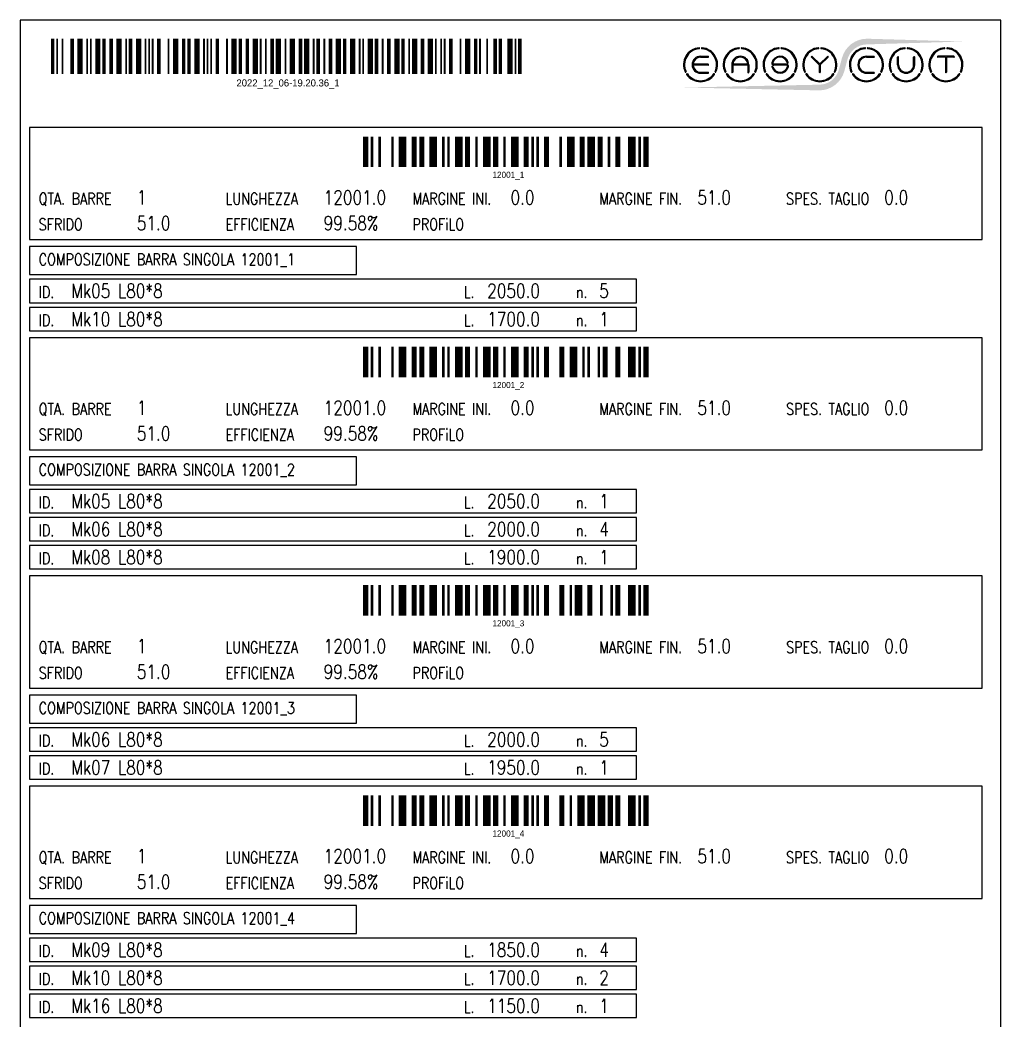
# Model space of a CAD drawing. Header units: millimetres. Extents: x -56 to 421004, y -1 to 91234.
# Drawn here: x 251624 to 263798, y 78787 to 91208 of the extents above; entities that cross this region are included whole.
import ezdxf
from ezdxf.enums import TextEntityAlignment as Align

# ---------------------------------------------------------------- set-up
doc = ezdxf.new("R2010")
doc.units = ezdxf.units.MM
doc.styles.add('EasyCutStyle', font='romans.shx', dxfattribs={"width": 0.8})

# ---------------------------------------------------------------- blocks, each defined once
blk = doc.blocks.new('Logo')
h = blk.add_hatch(color=256)
h.set_gradient(color1=(255, 0, 0), color2=(255, 255, 0), tint=1)
h.paths.add_polyline_path([(20.48, 4.44, -0.339454), (37.06, 17.17), (118.64, 19.57), (37.06, 21.97, 0.339454), (15.84, 5.69), (13.2, -4.16, -0.339454), (-3.38, -16.88), (-118.22, -19.28), (-3.38, -21.68, 0.339454), (17.84, -5.4)])
for color, points in [(140, [(-115.95, -5.72, -1), (-116.73, -6.09, -0.520567), (-104.94, 14.35, -1), (-104.86, 13.48, 0.520567)]), (140, [(-91.41, -5.72, 1), (-90.63, -6.09, 0.520567), (-102.42, 14.35, 0.916853), (-102.57, 13.5, 0.043377), (-102.5, 13.48, -0.520567)]), (140, [(-82.35, -5.72, -1), (-83.13, -6.09, -0.520567), (-71.34, 14.35, -1), (-71.26, 13.48, 0.520567)]), (140, [(-57.81, -5.72, 1), (-57.03, -6.09, 0.520567), (-68.82, 14.35, 1), (-68.9, 13.48, -0.520567)]), (140, [(-48.75, -5.72, -1), (-49.53, -6.09, -0.520567), (-37.74, 14.35, -1), (-37.66, 13.48, 0.520567)]), (140, [(-24.21, -5.72, 1), (-23.43, -6.09, 0.520567), (-35.22, 14.35, 1), (-35.3, 13.48, -0.520567)]), (140, [(-15.15, -5.72, -1), (-15.93, -6.09, -0.520567), (-4.14, 14.35, -1), (-4.06, 13.48, 0.520567)]), (140, [(9.39, -5.72, 1), (10.17, -6.09, 0.520567), (-1.62, 14.35, 1), (-1.7, 13.48, -0.520567)]), (140, [(24.21, -5.72, -1), (23.43, -6.09, -0.520567), (35.22, 14.35, -1), (35.3, 13.48, 0.520567)]), (140, [(48.75, -5.72, 1), (49.53, -6.09, 0.520567), (37.74, 14.35, 1), (37.66, 13.48, -0.520567)]), (140, [(57.81, -5.72, -1), (57.03, -6.09, -0.520567), (68.82, 14.35, -1), (68.9, 13.48, 0.520567)]), (140, [(82.35, -5.72, 1), (83.13, -6.09, 0.520567), (71.34, 14.35, 1), (71.26, 13.48, -0.520567)]), (140, [(91.41, -5.72, -1), (90.63, -6.09, -0.520567), (102.42, 14.35, -1), (102.5, 13.48, 0.520567)]), (140, [(115.95, -5.72, 1), (116.73, -6.09, 0.520567), (104.94, 14.35, 1), (104.86, 13.48, -0.520567)]), (256, [(-97.34, 0.43), (-110, 0.43, -0.394366), (-103.68, 6.34), (-97.34, 6.34, 1), (-97.34, 7.2), (-103.68, 7.2, 1), (-103.68, -7.2), (-97.34, -7.2, 1), (-97.34, -6.34), (-103.68, -6.34, -0.394366), (-110, -0.43), (-97.34, -0.43, 1)]), (256, [(-31.16, -0.43, -0.486114), (-30.32, -1.5, -0.776377), (-42.6, -1.64, 1), (-43.43, -1.86, 0.776377), (-29.48, -1.71, 0.486114), (-31.16, 0.43), (-41.8, 0.43, -0.486114), (-42.64, 1.5, -0.776377), (-30.36, 1.64, 1), (-29.53, 1.86, 0.776377), (-43.48, 1.71, 0.486114), (-41.8, -0.43)]), (256, [(-9.34, 7.07, 1), (-9.95, 6.46), (-3.31, -0.18), (-3.31, -6.34, 1), (-2.45, -6.34), (-2.45, -0.18), (4.19, 6.46, 1), (3.58, 7.07), (-2.88, 0.61)]), (256, [(36.48, -7.2), (42.82, -7.2, 1), (42.82, -6.34), (36.48, -6.34, -1), (36.48, 6.34), (42.82, 6.34, 1), (42.82, 7.2), (36.48, 7.2, 1)]), (256, [(63.74, 0), (63.74, 6.34, 1), (62.88, 6.34), (62.88, 0, 1), (77.28, 0), (77.28, 6.34, 1), (76.42, 6.34), (76.42, 0, -1)]), (256, [(96.91, 7.2, 1), (96.91, 6.34), (103.25, 6.34), (103.25, -6.34, 1), (104.11, -6.34), (104.11, 6.34), (110.45, 6.34, 1), (110.45, 7.2)]), (140, [(-91.88, -8.26, 1), (-92.59, -7.76, -0.520567), (-114.77, -7.76, 1), (-115.48, -8.26, 0.520567)]), (140, [(-58.28, -8.26, 1), (-58.99, -7.76, -0.520567), (-81.17, -7.76, 1), (-81.88, -8.26, 0.520567)]), (140, [(-24.68, -8.26, 1), (-25.39, -7.76, -0.520567), (-47.57, -7.76, 1), (-48.28, -8.26, 0.520567)]), (140, [(8.92, -8.26, 1), (8.21, -7.76, -0.520567), (-13.97, -7.76, 1), (-14.68, -8.26, 0.520567)]), (140, [(48.28, -8.26, 1), (47.57, -7.76, -0.520567), (25.39, -7.76, 1), (24.68, -8.26, 0.520567)]), (140, [(81.88, -8.26, 1), (81.17, -7.76, -0.520567), (58.99, -7.76, 1), (58.28, -8.26, 0.520567)]), (140, [(115.48, -8.26, 1), (114.77, -7.76, -0.520567), (92.59, -7.76, 1), (91.88, -8.26, 0.520567)])]:
    blk.add_hatch(color=color).paths.add_polyline_path(points)
h = blk.add_hatch(color=256)
h.paths.add_polyline_path([(-63.74, -0.43), (-63.74, -6.34, 1), (-62.88, -6.34), (-62.88, 0, 1), (-77.28, 0), (-77.28, -6.34, 1), (-76.42, -6.34), (-76.42, -0.43)])
h.paths.add_polyline_path([(-76.4, 0.43, -0.933992), (-63.76, 0.43)], flags=16)
for p, q in [((-97.34, 0.43), (-110, 0.43)), ((-103.68, 7.2), (-97.34, 7.2)), ((-103.68, 6.34), (-97.34, 6.34)), ((-77.28, 0), (-77.28, -6.34)), ((-63.76, 0.43), (-76.4, 0.43)), ((-62.88, 0), (-62.88, -6.34)), ((-31.16, 0.43), (-41.8, 0.43)), ((-3.31, -0.18), (-9.95, 6.46)), ((-2.88, 0.61), (-9.34, 7.07)), ((-2.88, 0.61), (3.58, 7.07)), ((-2.45, -0.18), (4.19, 6.46)), ((36.48, 7.2), (42.82, 7.2)), ((36.48, 6.34), (42.82, 6.34)), ((62.88, 0), (62.88, 6.34)), ((63.74, 0), (63.74, 6.34)), ((76.42, 0), (76.42, 6.34)), ((77.28, 0), (77.28, 6.34)), ((110.45, 7.2), (96.91, 7.2)), ((103.25, 6.34), (96.91, 6.34)), ((103.25, 6.34), (103.25, -6.34)), ((104.11, 6.34), (104.11, -6.34)), ((110.45, 6.34), (104.11, 6.34)), ((-97.34, -0.43), (-110, -0.43)), ((-103.68, -6.34), (-97.34, -6.34)), ((-103.68, -7.2), (-97.34, -7.2)), ((-76.42, -0.43), (-76.42, -6.34)), ((-63.74, -0.43), (-76.42, -0.43)), ((-63.74, -0.43), (-63.74, -6.34)), ((-31.16, -0.43), (-41.8, -0.43)), ((-3.31, -0.18), (-3.31, -6.34)), ((-2.45, -0.18), (-2.45, -6.34)), ((36.48, -6.34), (42.82, -6.34)), ((36.48, -7.2), (42.82, -7.2))]:
    blk.add_line(p, q)
at = {"color": 140}
for centre, radius, start, end in [((-103.68, 0), 14.4, 95, 205), ((-103.68, 0), 13.54, 95, 205), ((-104.9, 13.91), 0.432, 275, 95), ((-102.46, 13.91), 0.432, 85, 265), ((-103.68, 0), 13.54, 335, 85), ((-103.68, 0), 14.4, 335, 85), ((-70.08, 0), 14.4, 95, 205), ((-70.08, 0), 13.54, 95, 205), ((-71.3, 13.91), 0.432, 275, 95), ((-68.86, 13.91), 0.432, 85, 265), ((-70.08, 0), 13.54, 335, 85), ((-70.08, 0), 14.4, 335, 85), ((-36.48, 0), 14.4, 95, 205), ((-36.48, 0), 13.54, 95, 205), ((-37.7, 13.91), 0.432, 275, 95), ((-35.26, 13.91), 0.432, 85, 265), ((-36.48, 0), 13.54, 335, 85), ((-36.48, 0), 14.4, 335, 85), ((-2.88, 0), 14.4, 95, 205), ((-2.88, 0), 13.54, 95, 205), ((-4.1, 13.91), 0.432, 275, 95), ((-1.66, 13.91), 0.432, 85, 265), ((-2.88, 0), 13.54, 335, 85), ((-2.88, 0), 14.4, 335, 85), ((36.48, 0), 14.4, 95, 205), ((36.48, 0), 13.54, 95, 205), ((35.26, 13.91), 0.432, 275, 95), ((37.7, 13.91), 0.432, 85, 265), ((36.48, 0), 13.54, 335, 85), ((36.48, 0), 14.4, 335, 85), ((70.08, 0), 14.4, 95, 205), ((70.08, 0), 13.54, 95, 205), ((68.86, 13.91), 0.432, 275, 95), ((71.3, 13.91), 0.432, 85, 265), ((70.08, 0), 13.54, 335, 85), ((70.08, 0), 14.4, 335, 85), ((103.68, 0), 14.4, 95, 205), ((103.68, 0), 13.54, 95, 205), ((102.46, 13.91), 0.432, 275, 95), ((104.9, 13.91), 0.432, 85, 265), ((103.68, 0), 13.54, 335, 85), ((103.68, 0), 14.4, 335, 85), ((-116.34, -5.9), 0.432, 205, 25), ((-115.12, -8.01), 0.432, 35, 215), ((-103.68, 0), 14.4, 215, 325), ((-103.68, 0), 13.54, 215, 325), ((-92.24, -8.01), 0.432, 325, 145), ((-91.02, -5.9), 0.432, 155, 335), ((-82.74, -5.9), 0.432, 205, 25), ((-81.52, -8.01), 0.432, 35, 215), ((-70.08, 0), 14.4, 215, 325), ((-70.08, 0), 13.54, 215, 325), ((-58.64, -8.01), 0.432, 325, 145), ((-57.42, -5.9), 0.432, 155, 335), ((-49.14, -5.9), 0.432, 205, 25), ((-47.92, -8.01), 0.432, 35, 215), ((-36.48, 0), 14.4, 215, 325), ((-36.48, 0), 13.54, 215, 325), ((-25.04, -8.01), 0.432, 325, 145), ((-23.82, -5.9), 0.432, 155, 335), ((-15.54, -5.9), 0.432, 205, 25), ((-14.32, -8.01), 0.432, 35, 215), ((-2.88, 0), 14.4, 215, 325), ((-2.88, 0), 13.54, 215, 325), ((8.56, -8.01), 0.432, 325, 145), ((9.78, -5.9), 0.432, 155, 335), ((23.82, -5.9), 0.432, 205, 25), ((25.04, -8.01), 0.432, 35, 215), ((36.48, 0), 14.4, 215, 325), ((36.48, 0), 13.54, 215, 325), ((47.92, -8.01), 0.432, 325, 145), ((49.14, -5.9), 0.432, 155, 335), ((57.42, -5.9), 0.432, 205, 25), ((58.64, -8.01), 0.432, 35, 215), ((70.08, 0), 14.4, 215, 325), ((70.08, 0), 13.54, 215, 325), ((81.52, -8.01), 0.432, 325, 145), ((82.74, -5.9), 0.432, 155, 335), ((91.02, -5.9), 0.432, 205, 25), ((92.24, -8.01), 0.432, 35, 215), ((103.68, 0), 14.4, 215, 325), ((103.68, 0), 13.54, 215, 325), ((115.12, -8.01), 0.432, 325, 145), ((116.34, -5.9), 0.432, 155, 335)]:
    blk.add_arc(centre, radius, start, end, dxfattribs=at)
for centre, radius, start, end in [((-103.68, 0), 7.2, 90, 270), ((-103.68, 0), 6.34, 90, 176.09044), ((-97.34, 6.77), 0.432, 270, 90), ((-97.34, 0), 0.432, 270, 90), ((-70.08, 0), 7.2, 0, 180), ((-70.08, 0), 6.34, 3.90956, 176.09044), ((-41.8, 1.3), 1.73, 166.29977, 270), ((-36.48, 0), 7.2, 15, 166.29977), ((-41.8, 1.3), 0.864, 166.29977, 270), ((-36.48, 0), 6.34, 15, 166.29977), ((-31.16, -1.3), 1.73, 346.29977, 90), ((-29.94, 1.75), 0.432, 195, 15), ((-9.65, 6.77), 0.432, 45, 225), ((3.89, 6.77), 0.432, 315, 135), ((36.48, 0), 7.2, 90, 270), ((36.48, 0), 6.34, 90, 270), ((42.82, 6.77), 0.432, 270, 90), ((63.31, 6.34), 0.432, 0, 180), ((70.08, 0), 7.2, 180, 0), ((70.08, 0), 6.34, 180, 0), ((76.85, 6.34), 0.432, 0, 180), ((96.91, 6.77), 0.432, 90, 270), ((110.45, 6.77), 0.432, 270, 90), ((-103.68, 0), 6.34, 183.90956, 270), ((-97.34, -6.77), 0.432, 270, 90), ((-76.85, -6.34), 0.432, 180, 0), ((-63.31, -6.34), 0.432, 180, 0), ((-43.02, -1.75), 0.432, 15, 195), ((-36.48, 0), 7.2, 195, 346.29977), ((-36.48, 0), 6.34, 195, 346.29977), ((-31.16, -1.3), 0.864, 346.29977, 90), ((-2.88, -6.34), 0.432, 180, 0), ((42.82, -6.77), 0.432, 270, 90), ((103.68, -6.34), 0.432, 180, 0)]:
    blk.add_arc(centre, radius, start, end)
blk = doc.blocks.new('BARCODE128_2022_12_06-19.20.36_1')
at = {"linetype": 'Continuous'}
for points, const_width in [([(1, 0), (1, 20)], 2), ([(3.5, 0), (3.5, 20)], 1), ([(6.5, 0), (6.5, 20)], 1), ([(12, 0), (12, 20)], 2), ([(16.5, 0), (16.5, 20)], 3), ([(20.5, 0), (20.5, 20)], 1), ([(22.5, 0), (22.5, 20)], 1), ([(26.5, 0), (26.5, 20)], 3), ([(30, 0), (30, 20)], 2), ([(34, 0), (34, 20)], 2), ([(38.5, 0), (38.5, 20)], 3), ([(42.5, 0), (42.5, 20)], 1), ([(45, 0), (45, 20)], 2), ([(49.5, 0), (49.5, 20)], 3), ([(53.5, 0), (53.5, 20)], 1), ([(55.5, 0), (55.5, 20)], 1), ([(57.5, 0), (57.5, 20)], 1), ([(61, 0), (61, 20)], 2), ([(66.5, 0), (66.5, 20)], 1), ([(70.5, 0), (70.5, 20)], 3), ([(75, 0), (75, 20)], 2), ([(78, 0), (78, 20)], 2), ([(82.5, 0), (82.5, 20)], 3), ([(86.5, 0), (86.5, 20)], 1), ([(88.5, 0), (88.5, 20)], 1), ([(90.5, 0), (90.5, 20)], 1), ([(94, 0), (94, 20)], 2), ([(99.5, 0), (99.5, 20)], 1), ([(103.5, 0), (103.5, 20)], 3), ([(107, 0), (107, 20)], 2), ([(111, 0), (111, 20)], 2), ([(115.5, 0), (115.5, 20)], 3), ([(118.5, 0), (118.5, 20)], 1), ([(121.5, 0), (121.5, 20)], 1), ([(125, 0), (125, 20)], 2), ([(128.5, 0), (128.5, 20)], 3), ([(132.5, 0), (132.5, 20)], 1), ([(136.5, 0), (136.5, 20)], 3), ([(141, 0), (141, 20)], 2), ([(144.5, 0), (144.5, 20)], 3), ([(148.5, 0), (148.5, 20)], 1), ([(151, 0), (151, 20)], 2), ([(154.5, 0), (154.5, 20)], 1), ([(158, 0), (158, 20)], 2), ([(162.5, 0), (162.5, 20)], 3), ([(166, 0), (166, 20)], 2), ([(170.5, 0), (170.5, 20)], 3), ([(174.5, 0), (174.5, 20)], 1), ([(176.5, 0), (176.5, 20)], 1), ([(180.5, 0), (180.5, 20)], 3), ([(184, 0), (184, 20)], 2), ([(187.5, 0), (187.5, 20)], 1), ([(191, 0), (191, 20)], 2), ([(195.5, 0), (195.5, 20)], 3), ([(199, 0), (199, 20)], 2), ([(202.5, 0), (202.5, 20)], 1), ([(205.5, 0), (205.5, 20)], 3), ([(210, 0), (210, 20)], 2), ([(214.5, 0), (214.5, 20)], 3), ([(217.5, 0), (217.5, 20)], 1), ([(220.5, 0), (220.5, 20)], 1), ([(222.5, 0), (222.5, 20)], 1), ([(226, 0), (226, 20)], 2), ([(231.5, 0), (231.5, 20)], 1), ([(235.5, 0), (235.5, 20)], 3), ([(240, 0), (240, 20)], 2), ([(242.5, 0), (242.5, 20)], 1), ([(246.5, 0), (246.5, 20)], 1), ([(251, 0), (251, 20)], 2), ([(254, 0), (254, 20)], 2), ([(259.5, 0), (259.5, 20)], 3), ([(262.5, 0), (262.5, 20)], 1), ([(265, 0), (265, 20)], 2)]:
    blk.add_lwpolyline(points, dxfattribs=dict(at, const_width=const_width))
blk.add_text('2022_12_06-19.20.36_1', height=4).set_placement((134, -7), align=Align.CENTER)
blk = doc.blocks.new('BARCODE128_12001_1')
at = {"linetype": 'Continuous'}
for points, const_width in [([(1, 0), (1, 12)], 2), ([(3.5, 0), (3.5, 12)], 1), ([(6.5, 0), (6.5, 12)], 1), ([(11.5, 0), (11.5, 12)], 1), ([(15.5, 0), (15.5, 12)], 3), ([(20, 0), (20, 12)], 2), ([(23, 0), (23, 12)], 2), ([(27.5, 0), (27.5, 12)], 3), ([(31.5, 0), (31.5, 12)], 1), ([(33.5, 0), (33.5, 12)], 1), ([(37.5, 0), (37.5, 12)], 3), ([(41, 0), (41, 12)], 2), ([(44.5, 0), (44.5, 12)], 1), ([(48.5, 0), (48.5, 12)], 3), ([(52, 0), (52, 12)], 2), ([(55.5, 0), (55.5, 12)], 1), ([(59.5, 0), (59.5, 12)], 3), ([(64, 0), (64, 12)], 2), ([(66.5, 0), (66.5, 12)], 1), ([(68.5, 0), (68.5, 12)], 1), ([(72, 0), (72, 12)], 2), ([(77.5, 0), (77.5, 12)], 1), ([(81.5, 0), (81.5, 12)], 3), ([(86, 0), (86, 12)], 2), ([(89.5, 0), (89.5, 12)], 3), ([(93, 0), (93, 12)], 2), ([(96.5, 0), (96.5, 12)], 1), ([(100, 0), (100, 12)], 2), ([(105.5, 0), (105.5, 12)], 3), ([(108.5, 0), (108.5, 12)], 1), ([(111, 0), (111, 12)], 2)]:
    blk.add_lwpolyline(points, dxfattribs=dict(at, const_width=const_width))
blk.add_text('12001_1', height=2.4).set_placement((57, -4.2), align=Align.CENTER)
blk = doc.blocks.new('BARCODE128_12001_2')
at = {"linetype": 'Continuous'}
for points, const_width in [([(1, 0), (1, 12)], 2), ([(3.5, 0), (3.5, 12)], 1), ([(6.5, 0), (6.5, 12)], 1), ([(11.5, 0), (11.5, 12)], 1), ([(15.5, 0), (15.5, 12)], 3), ([(20, 0), (20, 12)], 2), ([(23, 0), (23, 12)], 2), ([(27.5, 0), (27.5, 12)], 3), ([(31.5, 0), (31.5, 12)], 1), ([(33.5, 0), (33.5, 12)], 1), ([(37.5, 0), (37.5, 12)], 3), ([(41, 0), (41, 12)], 2), ([(44.5, 0), (44.5, 12)], 1), ([(48.5, 0), (48.5, 12)], 3), ([(52, 0), (52, 12)], 2), ([(55.5, 0), (55.5, 12)], 1), ([(59.5, 0), (59.5, 12)], 3), ([(64, 0), (64, 12)], 2), ([(66.5, 0), (66.5, 12)], 1), ([(68.5, 0), (68.5, 12)], 1), ([(72, 0), (72, 12)], 2), ([(78, 0), (78, 12)], 2), ([(82.5, 0), (82.5, 12)], 3), ([(86.5, 0), (86.5, 12)], 1), ([(88.5, 0), (88.5, 12)], 1), ([(92.5, 0), (92.5, 12)], 1), ([(95, 0), (95, 12)], 2), ([(100, 0), (100, 12)], 2), ([(105.5, 0), (105.5, 12)], 3), ([(108.5, 0), (108.5, 12)], 1), ([(111, 0), (111, 12)], 2)]:
    blk.add_lwpolyline(points, dxfattribs=dict(at, const_width=const_width))
blk.add_text('12001_2', height=2.4).set_placement((57, -4.2), align=Align.CENTER)
blk = doc.blocks.new('BARCODE128_12001_3')
at = {"linetype": 'Continuous'}
for points, const_width in [([(1, 0), (1, 12)], 2), ([(3.5, 0), (3.5, 12)], 1), ([(6.5, 0), (6.5, 12)], 1), ([(11.5, 0), (11.5, 12)], 1), ([(15.5, 0), (15.5, 12)], 3), ([(20, 0), (20, 12)], 2), ([(23, 0), (23, 12)], 2), ([(27.5, 0), (27.5, 12)], 3), ([(31.5, 0), (31.5, 12)], 1), ([(33.5, 0), (33.5, 12)], 1), ([(37.5, 0), (37.5, 12)], 3), ([(41, 0), (41, 12)], 2), ([(44.5, 0), (44.5, 12)], 1), ([(48.5, 0), (48.5, 12)], 3), ([(52, 0), (52, 12)], 2), ([(55.5, 0), (55.5, 12)], 1), ([(59.5, 0), (59.5, 12)], 3), ([(64, 0), (64, 12)], 2), ([(66.5, 0), (66.5, 12)], 1), ([(68.5, 0), (68.5, 12)], 1), ([(72, 0), (72, 12)], 2), ([(78, 0), (78, 12)], 2), ([(81.5, 0), (81.5, 12)], 1), ([(84.5, 0), (84.5, 12)], 3), ([(89, 0), (89, 12)], 2), ([(93.5, 0), (93.5, 12)], 1), ([(97.5, 0), (97.5, 12)], 1), ([(100, 0), (100, 12)], 2), ([(105.5, 0), (105.5, 12)], 3), ([(108.5, 0), (108.5, 12)], 1), ([(111, 0), (111, 12)], 2)]:
    blk.add_lwpolyline(points, dxfattribs=dict(at, const_width=const_width))
blk.add_text('12001_3', height=2.4).set_placement((57, -4.2), align=Align.CENTER)
blk = doc.blocks.new('BARCODE128_12001_4')
at = {"linetype": 'Continuous'}
for points, const_width in [([(1, 0), (1, 12)], 2), ([(3.5, 0), (3.5, 12)], 1), ([(6.5, 0), (6.5, 12)], 1), ([(11.5, 0), (11.5, 12)], 1), ([(15.5, 0), (15.5, 12)], 3), ([(20, 0), (20, 12)], 2), ([(23, 0), (23, 12)], 2), ([(27.5, 0), (27.5, 12)], 3), ([(31.5, 0), (31.5, 12)], 1), ([(33.5, 0), (33.5, 12)], 1), ([(37.5, 0), (37.5, 12)], 3), ([(41, 0), (41, 12)], 2), ([(44.5, 0), (44.5, 12)], 1), ([(48.5, 0), (48.5, 12)], 3), ([(52, 0), (52, 12)], 2), ([(55.5, 0), (55.5, 12)], 1), ([(59.5, 0), (59.5, 12)], 3), ([(64, 0), (64, 12)], 2), ([(66.5, 0), (66.5, 12)], 1), ([(68.5, 0), (68.5, 12)], 1), ([(72, 0), (72, 12)], 2), ([(78, 0), (78, 12)], 2), ([(81.5, 0), (81.5, 12)], 1), ([(85.5, 0), (85.5, 12)], 3), ([(89.5, 0), (89.5, 12)], 3), ([(93.5, 0), (93.5, 12)], 3), ([(97, 0), (97, 12)], 2), ([(100, 0), (100, 12)], 2), ([(105.5, 0), (105.5, 12)], 3), ([(108.5, 0), (108.5, 12)], 1), ([(111, 0), (111, 12)], 2)]:
    blk.add_lwpolyline(points, dxfattribs=dict(at, const_width=const_width))
blk.add_text('12001_4', height=2.4).set_placement((57, -4.2), align=Align.CENTER)

msp = doc.modelspace()

# ---------------------------------------------------------------- linework, layer by layer
at = {"color": 5}
for points in [[(251623.55, 73989.06), (263798.47, 73989.06), (263798.47, 91207.88), (251623.55, 91207.88)], [(251739.5, 88483.01), (263566.56, 88483.01), (263566.56, 89874.43), (251739.5, 89874.43)], [(251739.5, 88048.19), (255797.81, 88048.19), (255797.81, 88396.05), (251739.5, 88396.05)], [(251739.5, 87700.34), (259276.35, 87700.34), (259276.35, 87990.22), (251739.5, 87990.22)], [(251739.5, 87352.48), (259276.35, 87352.48), (259276.35, 87642.36), (251739.5, 87642.36)], [(251739.5, 85874.1), (263566.56, 85874.1), (263566.56, 87265.52), (251739.5, 87265.52)], [(251739.5, 85439.28), (255797.81, 85439.28), (255797.81, 85787.14), (251739.5, 85787.14)], [(251739.5, 85091.43), (259276.35, 85091.43), (259276.35, 85381.31), (251739.5, 85381.31)], [(251739.5, 84743.57), (259276.35, 84743.57), (259276.35, 85033.45), (251739.5, 85033.45)], [(251739.5, 84395.72), (259276.35, 84395.72), (259276.35, 84685.6), (251739.5, 84685.6)], [(251739.5, 82917.34), (263566.56, 82917.34), (263566.56, 84308.76), (251739.5, 84308.76)], [(251739.5, 82482.52), (255797.81, 82482.52), (255797.81, 82830.37), (251739.5, 82830.37)], [(251739.5, 82134.66), (259276.35, 82134.66), (259276.35, 82424.54), (251739.5, 82424.54)], [(251739.5, 81786.81), (259276.35, 81786.81), (259276.35, 82076.69), (251739.5, 82076.69)], [(251739.5, 80308.43), (263566.56, 80308.43), (263566.56, 81699.84), (251739.5, 81699.84)], [(251739.5, 79873.61), (255797.81, 79873.61), (255797.81, 80221.46), (251739.5, 80221.46)], [(251739.5, 79525.75), (259276.35, 79525.75), (259276.35, 79815.63), (251739.5, 79815.63)], [(251739.5, 79177.9), (259276.35, 79177.9), (259276.35, 79467.78), (251739.5, 79467.78)], [(251739.5, 78830.04), (259276.35, 78830.04), (259276.35, 79119.92), (251739.5, 79119.92)]]:
    msp.add_lwpolyline(points, close=True, dxfattribs=at)

# ---------------------------------------------------------------- block references
for name, p, xscale, yscale, zscale in [('BARCODE128_2022_12_06-19.20.36_1', (252007.42, 90536.76), 21.96053030304029, 21.96053030302573, 21.9605303030303), ('Logo', (261592.34, 90653.3), 14.68608530322672, 14.68608530321217, 14.68608530321705), ('BARCODE128_12001_1', (255882.13, 89382.17), 31.62316363636637, 31.62316363636637, 31.62316363636364), ('BARCODE128_12001_2', (255882.13, 86773.25), 31.62316363636637, 31.62316363636637, 31.62316363636364), ('BARCODE128_12001_3', (255882.13, 83816.49), 31.62316363636637, 31.62316363636637, 31.62316363636364), ('BARCODE128_12001_4', (255882.13, 81207.58), 31.62316363636637, 31.62316363636637, 31.62316363636364)]:
    msp.add_blockref(name, p, dxfattribs=dict(xscale=xscale, yscale=yscale, zscale=zscale))

# ---------------------------------------------------------------- texts
at = {"color": 1, "style": 'EasyCutStyle', "width": 0.8}
for s, height, p in [('QTA. BARRE', 144.94, (251855.45, 88917.83)), ('LUNGHEZZA', 144.94, (254174.48, 88917.83)), ('MARGINE INI.', 144.9395, (256493.52, 88917.83)), ('MARGINE FIN.', 144.9395, (258812.55, 88917.83)), ('SPES. TAGLIO', 144.9395, (261131.58, 88917.83)), ('SFRIDO', 144.94, (251855.45, 88598.96)), ('EFFICIENZA', 144.94, (254174.48, 88598.96)), ('PROFiLO', 144.94, (256493.52, 88598.96)), ('ID.', 144.94, (251855.45, 87758.32)), ('L.', 144.94, (257131.25, 87758.32)), ('n.', 144.94, (258522.67, 87758.32)), ('ID.', 144.94, (251855.45, 87410.46)), ('L.', 144.94, (257131.25, 87410.46)), ('n.', 144.94, (258522.67, 87410.46)), ('QTA. BARRE', 144.94, (251855.45, 86308.92)), ('LUNGHEZZA', 144.94, (254174.48, 86308.92)), ('MARGINE INI.', 144.9395, (256493.52, 86308.92)), ('MARGINE FIN.', 144.9395, (258812.55, 86308.92)), ('SPES. TAGLIO', 144.9395, (261131.58, 86308.92)), ('SFRIDO', 144.94, (251855.45, 85990.05)), ('EFFICIENZA', 144.94, (254174.48, 85990.05)), ('PROFiLO', 144.94, (256493.52, 85990.05)), ('ID.', 144.94, (251855.45, 85149.4)), ('L.', 144.94, (257131.25, 85149.4)), ('n.', 144.94, (258522.67, 85149.4)), ('ID.', 144.94, (251855.45, 84801.55)), ('L.', 144.94, (257131.25, 84801.55)), ('n.', 144.94, (258522.67, 84801.55)), ('ID.', 144.94, (251855.45, 84453.69)), ('L.', 144.94, (257131.25, 84453.69)), ('n.', 144.94, (258522.67, 84453.69)), ('QTA. BARRE', 144.94, (251855.45, 83352.15)), ('LUNGHEZZA', 144.94, (254174.48, 83352.15)), ('MARGINE INI.', 144.9395, (256493.52, 83352.15)), ('MARGINE FIN.', 144.9395, (258812.55, 83352.15)), ('SPES. TAGLIO', 144.9395, (261131.58, 83352.15)), ('SFRIDO', 144.94, (251855.45, 83033.29)), ('EFFICIENZA', 144.94, (254174.48, 83033.29)), ('PROFiLO', 144.94, (256493.52, 83033.29)), ('ID.', 144.94, (251855.45, 82192.64)), ('L.', 144.94, (257131.25, 82192.64)), ('n.', 144.94, (258522.67, 82192.64)), ('ID.', 144.94, (251855.45, 81844.78)), ('L.', 144.94, (257131.25, 81844.78)), ('n.', 144.94, (258522.67, 81844.78)), ('QTA. BARRE', 144.94, (251855.45, 80743.24)), ('LUNGHEZZA', 144.94, (254174.48, 80743.24)), ('MARGINE INI.', 144.9395, (256493.52, 80743.24)), ('MARGINE FIN.', 144.9395, (258812.55, 80743.24)), ('SPES. TAGLIO', 144.9395, (261131.58, 80743.24)), ('SFRIDO', 144.94, (251855.45, 80424.38)), ('EFFICIENZA', 144.94, (254174.48, 80424.38)), ('PROFiLO', 144.94, (256493.52, 80424.38)), ('ID.', 144.94, (251855.45, 79583.73)), ('L.', 144.94, (257131.25, 79583.73)), ('n.', 144.94, (258522.67, 79583.73)), ('ID.', 144.94, (251855.45, 79235.87)), ('L.', 144.94, (257131.25, 79235.87)), ('n.', 144.94, (258522.67, 79235.87)), ('ID.', 144.94, (251855.45, 78888.02)), ('L.', 144.94, (257131.25, 78888.02)), ('n.', 144.94, (258522.67, 78888.02))]:
    msp.add_text(s, height=height, dxfattribs=at).set_placement(p)
at = {"color": 3, "style": 'EasyCutStyle', "width": 0.8}
for s, height, p in [('1', 173.93, (253072.94, 88917.83)), ('12001.0', 173.927, (255391.98, 88917.83)), ('0.0', 173.927, (257711.01, 88917.83)), ('51.0', 173.927, (260030.04, 88917.83)), ('0.0', 173.927, (262349.07, 88917.83)), ('51.0', 173.927, (253072.94, 88598.96)), ('99.58%', 173.927, (255391.98, 88598.96)), ('Mk05 L80*8', 173.927, (252261.28, 87758.32)), ('2050.0', 173.927, (257421.13, 87758.32)), ('5', 173.93, (258812.55, 87758.32)), ('Mk10 L80*8', 173.927, (252261.28, 87410.46)), ('1700.0', 173.927, (257421.13, 87410.46)), ('1', 173.93, (258812.55, 87410.46)), ('1', 173.93, (253072.94, 86308.92)), ('12001.0', 173.927, (255391.98, 86308.92)), ('0.0', 173.927, (257711.01, 86308.92)), ('51.0', 173.927, (260030.04, 86308.92)), ('0.0', 173.927, (262349.07, 86308.92)), ('51.0', 173.927, (253072.94, 85990.05)), ('99.58%', 173.927, (255391.98, 85990.05)), ('Mk05 L80*8', 173.927, (252261.28, 85149.4)), ('2050.0', 173.927, (257421.13, 85149.4)), ('1', 173.93, (258812.55, 85149.4)), ('Mk06 L80*8', 173.927, (252261.28, 84801.55)), ('2000.0', 173.927, (257421.13, 84801.55)), ('4', 173.93, (258812.55, 84801.55)), ('Mk08 L80*8', 173.927, (252261.28, 84453.69)), ('1900.0', 173.927, (257421.13, 84453.69)), ('1', 173.93, (258812.55, 84453.69)), ('1', 173.93, (253072.94, 83352.15)), ('12001.0', 173.927, (255391.98, 83352.15)), ('0.0', 173.927, (257711.01, 83352.15)), ('51.0', 173.927, (260030.04, 83352.15)), ('0.0', 173.927, (262349.07, 83352.15)), ('51.0', 173.927, (253072.94, 83033.29)), ('99.58%', 173.927, (255391.98, 83033.29)), ('Mk06 L80*8', 173.927, (252261.28, 82192.64)), ('2000.0', 173.927, (257421.13, 82192.64)), ('5', 173.93, (258812.55, 82192.64)), ('Mk07 L80*8', 173.927, (252261.28, 81844.78)), ('1950.0', 173.927, (257421.13, 81844.78)), ('1', 173.93, (258812.55, 81844.78)), ('1', 173.93, (253072.94, 80743.24)), ('12001.0', 173.927, (255391.98, 80743.24)), ('0.0', 173.927, (257711.01, 80743.24)), ('51.0', 173.927, (260030.04, 80743.24)), ('0.0', 173.927, (262349.07, 80743.24)), ('51.0', 173.927, (253072.94, 80424.38)), ('99.58%', 173.927, (255391.98, 80424.38)), ('Mk09 L80*8', 173.927, (252261.28, 79583.73)), ('1850.0', 173.927, (257421.13, 79583.73)), ('4', 173.93, (258812.55, 79583.73)), ('Mk10 L80*8', 173.927, (252261.28, 79235.87)), ('1700.0', 173.927, (257421.13, 79235.87)), ('2', 173.93, (258812.55, 79235.87)), ('Mk16 L80*8', 173.927, (252261.28, 78888.02)), ('1150.0', 173.927, (257421.13, 78888.02)), ('1', 173.93, (258812.55, 78888.02))]:
    msp.add_text(s, height=height, dxfattribs=at).set_placement(p)
at = {"color": 2, "style": 'EasyCutStyle', "width": 0.8}
for s, p in [('COMPOSIZIONE BARRA SINGOLA 12001_1', (251855.45, 88164.15)), ('COMPOSIZIONE BARRA SINGOLA 12001_2', (251855.45, 85555.24)), ('COMPOSIZIONE BARRA SINGOLA 12001_3', (251855.45, 82598.47)), ('COMPOSIZIONE BARRA SINGOLA 12001_4', (251855.45, 79989.56))]:
    msp.add_text(s, height=144.9395, dxfattribs=at).set_placement(p)

doc.saveas('drawing.dxf')
